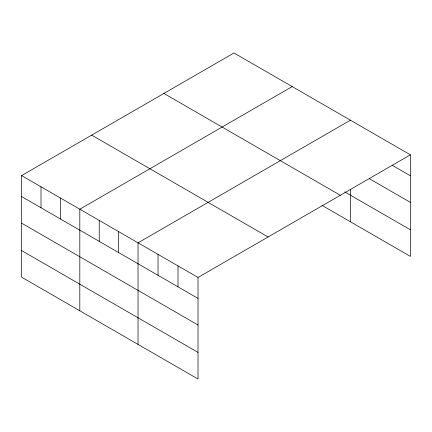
<?xml version="1.0" encoding="UTF-8"?>
<svg xmlns="http://www.w3.org/2000/svg" width="432" height="432" viewBox="0 0 432 432"><rect width="100%" height="100%" fill="white"/><g stroke="black" fill="none" stroke-linecap="round" stroke-linejoin="round"><path stroke-width="0.65" d="M410.4 154.829L198.013 277.447L198.013 379.026L21.6 277.171L21.6 175.597L233.987 52.974L410.4 154.829L410.4 256.403L321.883 205.297M292.205 86.589L79.817 209.207L79.817 310.786M350.422 120.199L138.029 242.822L138.029 344.396M392.121 165.224L410.4 175.775M369.268 178.637L410.4 202.381M344.714 191.873L410.4 229.797M163.901 93.442L340.313 195.291M91.687 135.135L268.099 236.984M21.6 175.597L198.013 277.447M21.6 196.549L198.013 298.399M21.6 223.155L198.013 325.004M21.6 250.565L198.013 352.415M350.422 189.292L350.422 221.773M178.016 265.907L178.016 286.853M158.026 254.362L158.026 275.314M118.627 231.617L118.627 252.563M99.22 220.412L99.22 241.364M60.41 198.007L60.41 218.954M41.008 186.802L41.008 207.754"/></g></svg>
